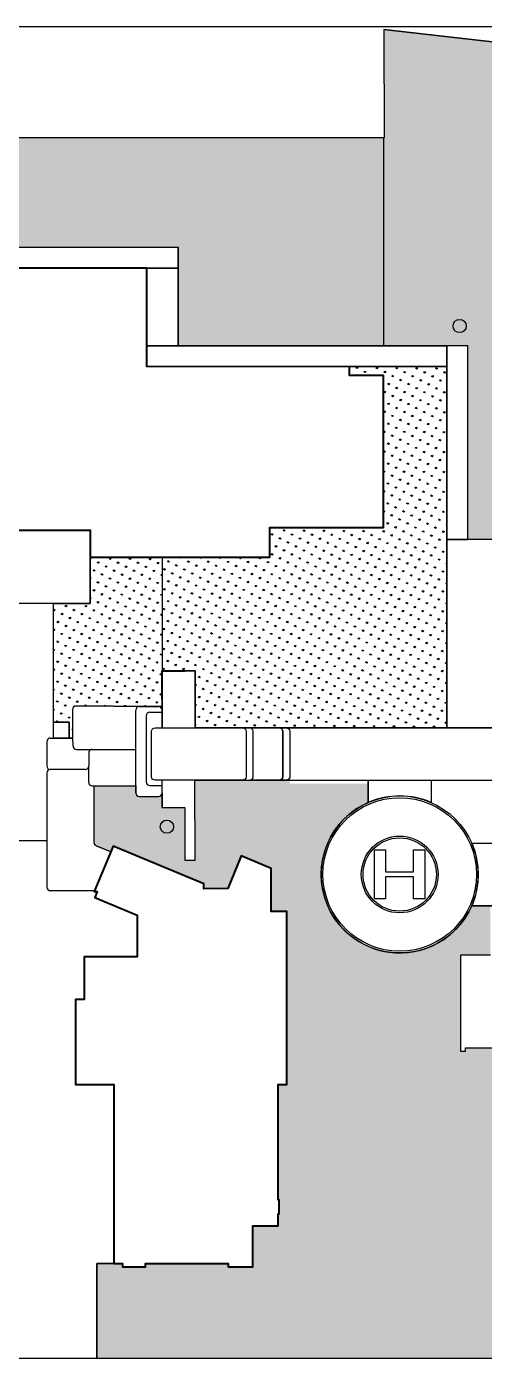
# Model space of a CAD drawing. Extents: x 55654303 to 55792608, y 229751962 to 229828268.
# Drawn here: x 55715592 to 55741820, y 229751962 to 229828268 of the extents above; entities that cross this region are included whole.
import ezdxf

# ---------------------------------------------------------------- set-up
doc = ezdxf.new("R2010")
doc.units = 0
doc.header["$LTSCALE"] = 1000
doc.header["$MEASUREMENT"] = 0
doc.layers.add('0-建筑', color=10, linetype='Continuous', lineweight=40)
for name, color, linetype in [('0-植被', 3, 'Continuous'), ('0号-器械场地铺装', 40, 'Continuous'), ('0号-硬质边线', 6, 'Continuous'), ('0号-选点', 70, 'Continuous')]:
    doc.layers.add(name, color=color, linetype=linetype)
pattern_1 = [(108, (73733718.41045049, -5961367.897970349), (-454.4133272161851, 231.5351548060857), [95.62499999999999, -625.6239171299999]), (63, (73733718.41045049, -5961367.897970349), (-454.4133273360676, 231.5351548671689), [95.625, -414.375]), (153, (73733718.41045049, -5961367.897970349), (-231.5351548671689, -454.4133273360675), [95.625, -414.375])]
pattern_2 = [(107.9924765931874, (73733718.41045049, -5961367.897970349), (-454.3829208298001, 231.5948210149387), [95.62499999999999, -625.6239171299999]), (62.99247659318743, (73733718.41045049, -5961367.897970349), (-454.3829209496745, 231.5948210760376), [95.625, -414.375]), (152.9924765931874, (73733718.41045049, -5961367.897970349), (-231.5948210760376, -454.3829209496745), [95.62499999999999, -414.3749999999999])]

msp = doc.modelspace()

# ---------------------------------------------------------------- hatches: boundary and pattern name
at = {"layer": '0-植被', "lineweight": -3, "transparency": 33554483}
h = msp.add_hatch(dxfattribs=at)
h.set_pattern_fill('GRASS', color=256, scale=499.9999999999999, angle=377.9924765931874)
h.set_pattern_definition([(107.9924765931874, (73733718.41045049, -5961367.897970349), (-445.4734517939216, 227.0537460930771), [93.74999999999999, -613.3567814999998]), (62.99247659318743, (73733718.41045049, -5961367.897970349), (-445.4734519114455, 227.053746152978), [93.75, -406.25]), (152.9924765931874, (73733718.41045049, -5961367.897970349), (-227.053746152978, -445.4734519114455), [93.74999999999999, -406.2499999999999])])
h.paths.add_polyline_path([(55792507.21203685, 229823918.4931986), (55776659.57900304, 229826142.5539035), (55754023.51637439, 229826063.9428018), (55736052.74952568, 229828109.7988796), (55736055.13008965, 229809986.3894969), (55740875.18157127, 229809987.0117875), (55740876.63937159, 229798889.2031657), (55742367.60643265, 229798887.4147722), (55742367.37007784, 229800687.414757), (55745067.37005459, 229800687.7692892), (55745067.52762457, 229799487.7693152), (55745967.52761684, 229799487.8874924), (55745967.44883208, 229800087.8874871), (55746142.84061994, 229800087.9105173), (55746142.4466958, 229803087.9104915), (55745967.05490798, 229803087.8874612), (55745966.97612317, 229803687.8874557), (55746866.97611538, 229803688.0056332), (55746866.89733057, 229804288.0056278), (55746567.28912252, 229804287.9662868), (55746567.21033769, 229804887.9662815), (55747649.69555566, 229804888.1084206, -0.8126972527164142), (55749635.68038324, 229815869.1067222, -0.9872943832627832), (55761554.8911105, 229812877.6064496, 0.03654408744548544), (55761400.69115614, 229811702.3477503, 0.2454061372642268), (55762521.81309348, 229809020.9202356, -0.6576045881407456), (55761266.99001595, 229803583.0835991), (55761267.13356027, 229802489.89648), (55761867.13355506, 229802489.9752648), (55761867.05477033, 229803089.9747285), (55763067.05475996, 229803090.1322982), (55763067.13354471, 229802490.1328344), (55764267.13353442, 229802490.290404), (55764267.1729269, 229802190.2898756), (55765467.17291655, 229802190.4474453), (55765467.09413167, 229802790.447971), (55766667.09412133, 229802790.6055407), (55766667.21229862, 229801890.6050188), (55778667.00760528, 229801892.1806884), (55778669.25302406, 229784791.8079143), (55788884.58676048, 229784902.5901646)])
at = {"layer": '0-植被', "transparency": 33554483}
h = msp.add_hatch(dxfattribs=at)
h.set_pattern_fill('GRASS', color=256, scale=509.9999999999999, angle=18)
h.set_pattern_definition(pattern_1)
h.paths.add_polyline_path([(55699733.93167955, 229807674.576393), (55700954.41826695, 229807674.736703), (55700953.82129303, 229812219.5429662), (55710637.68177199, 229812220.8255563), (55710637.68177091, 229812220.8338609), (55711683.42520309, 229812220.960641), (55711682.97860129, 229815620.973491), (55724282.81186407, 229815622.6214278), (55724283.60699336, 229809984.8432722), (55736055.13008965, 229809986.3894969), (55736053.56533217, 229821896.8862544), (55676932.06435326, 229821889.1204684), (55676932.85477503, 229815871.5814739), (55684032.85457907, 229815872.5140818), (55684032.61814371, 229817672.5140659), (55686732.61812043, 229817672.8687191), (55686732.85455579, 229815872.8687358), (55699732.8545843, 229815874.5763254)])
at = {"layer": '0-植被', "lineweight": -3, "transparency": 33554483}
h = msp.add_hatch(dxfattribs=at)
h.set_pattern_fill('GRASS', color=256, scale=509.9999999999999, angle=377.9924765931874)
h.set_pattern_definition(pattern_2)
h.paths.add_polyline_path([(55739675.33914758, 229808787.3167641), (55734084.68276088, 229808786.5824147), (55734084.74919756, 229808280.7949602), (55736046.31943516, 229808281.4317183), (55736035.86654457, 229799564.5198209), (55729535.96313787, 229799563.6632338), (55729536.1863616, 229797863.664951), (55723356.77342959, 229797864.7517355), (55723357.62795515, 229791357.1013236), (55725248.5950416, 229791357.3496237), (55725249.02441758, 229788087.3497094), (55730669.02436181, 229788088.0613985), (55739669.02429581, 229788089.2431272), (55739667.60645556, 229798887.0602405)])
at = {"layer": '0-植被', "transparency": 33554483}
h = msp.add_hatch(dxfattribs=at)
h.set_pattern_fill('GRASS', color=256, scale=509.9999999999999, angle=18)
h.set_pattern_definition(pattern_1)
edge = h.paths.add_edge_path()
edge.add_line((55719235.60705207, 229797864.2142719), (55723356.77342959, 229797864.7517355))
edge.add_line((55723356.77342959, 229797864.7517355), (55723357.89688198, 229789309.0854656))
edge.add_line((55723357.89688198, 229789309.0854656), (55720604.2207996, 229789306.7397601))
edge.add_arc((55720503.13492189, 229789151.653037), 185.1222470693702, 56.90360009466696, 91.32311610219648)
edge.add_line((55720498.86032332, 229789336.7259258), (55718427.89326596, 229789338.4381056))
edge.add_arc((55718426.45601314, 229789130.7973531), 207.6457267001508, 89.60341501113568, 178.4465444933338)
edge.add_line((55718218.88660301, 229789136.426544), (55718228.133562, 229787506.4277442))
edge.add_line((55718228.133562, 229787506.4277442), (55718036.38469065, 229787506.4025659))
edge.add_line((55718036.38469065, 229787506.4025659), (55718036.266473, 229788408.3867216))
edge.add_line((55718036.266473, 229788408.3867216), (55717136.26648026, 229788408.2685039))
edge.add_line((55717136.26648026, 229788408.2685039), (55717135.37153293, 229795221.7599207))
edge.add_line((55717135.37153293, 229795221.7599207), (55719235.37151484, 229795222.0357619))
edge.add_line((55719235.37151484, 229795222.0357619), (55719235.60705207, 229797864.214272))
at = {"layer": '0-植被', "lineweight": -3, "transparency": 33554483}
h = msp.add_hatch(dxfattribs=at)
h.set_pattern_fill('GRASS', color=256, scale=509.9999999999999, angle=377.9924765931874)
h.set_pattern_definition(pattern_2)
h.paths.add_polyline_path([(55740744.90647395, 229769758.8280073), (55740744.84946134, 229769558.8265005), (55740444.84207236, 229769558.7871071), (55740444.1275705, 229775058.7756177), (55742170.73529179, 229775059.0282156), (55742170.36361838, 229777889.5714704), (55741094.68175293, 229777889.4302247, -1.466545003788664), (55735169.58576193, 229783812.9703904), (55735169.44451606, 229784888.652255), (55730669.44454806, 229784888.0613681), (55730669.41828641, 229785088.0613745), (55725239.41834423, 229785087.3483707), (55725240.01842717, 229780517.3149998), (55724650.01807708, 229780517.245439), (55724649.62450117, 229783517.2709061), (55723349.62451463, 229783517.1002053), (55723349.51421486, 229784357.1050308, -0.4142206374481682), (55723149.54047699, 229784157.0739377), (55722049.54835872, 229784156.9294995, -0.4142135623842777), (55721849.5142284, 229784356.9032351), (55721849.46039112, 229784766.903313), (55719468.91763308, 229784766.5907276), (55719469.34610409, 229781503.5029165, 0.3328538258020749), (55719613.03990178, 229781311.6187517), (55720416.01514548, 229780977.4968876), (55720553.87532587, 229781310.0541628), (55725753.59093057, 229779146.4232137), (55725753.62661442, 229778874.9136925), (55727111.68001273, 229778875.0924519), (55727891.18316229, 229780748.1498199), (55729604.04091818, 229780035.3163327), (55729604.17242286, 229777575.4196773), (55730503.79743851, 229777575.5379121), (55730505.10119151, 229767655.5379982), (55730005.1011958, 229767655.4722843), (55730005.97058969, 229761040.4723415), (55730055.97057389, 229761040.478913), (55730056.07571603, 229760240.4789195), (55730006.07573178, 229760240.4723481), (55730006.16575971, 229759555.4723542), (55728556.16577228, 229759555.2817842), (55728556.47462727, 229757205.2818046), (55727136.47463949, 229757205.0951773), (55727136.44835396, 229757405.0951755), (55722406.44839493, 229757404.4735228), (55722406.47468046, 229757204.4735245), (55721086.47469179, 229757204.3000401), (55721086.44840628, 229757404.3000384), (55719617.80531884, 229757404.1070181), (55719618.51993375, 229751961.8362031), (55785826.84635468, 229751970.5328652), (55788883.45345117, 229784890.3843519), (55778669.25302406, 229784791.8079143), (55776569.45763317, 229784791.5321939), (55776569.44814204, 229784863.813531), (55776042.84010443, 229784863.7443831), (55776043.52294401, 229779663.4630904, 0.4142135623795795), (55776143.53607397, 229779563.4762221, -0.4142135623803175), (55776643.60172378, 229779063.5418805), (55776643.94312508, 229776463.5419029, -0.4142135624011778), (55776144.00878342, 229775963.4762531), (55774344.00887153, 229775963.2398986, 0.4142135624024357), (55773844.07453003, 229775463.1742489), (55773844.82298677, 229769763.174301), (55780444.82285725, 229769764.0409318), (55780445.38747166, 229765464.0409902, -0.4142135585475968), (55771446.56941672, 229756462.8593155), (55767346.56936938, 229756462.3209087), (55767346.10975356, 229759962.3208779), (55766346.10979956, 229759962.1895643), (55766345.74213627, 229762762.1895466), (55760345.82553502, 229762761.4017085), (55760344.9063768, 229769761.4093672)])
at = {"layer": '0号-选点', "lineweight": -3}
h = msp.add_hatch(color=256, dxfattribs=at)
h.dxf.hatch_style = 1
h.paths.add_polyline_path([(55712864.65658565, 229792345.7825279, 1), (55712105.79943354, 229792345.7825279, 1)])
h.paths.add_polyline_path([(55696724.82637577, 229816951.24828, 1), (55697483.68352787, 229816951.24828, 1)])
h.paths.add_polyline_path([(55684465.14315828, 229804360.5231248, 1), (55685224.00031038, 229804360.5231248, 1)])
h.paths.add_polyline_path([(55724008.96238539, 229782425.4840175, 1), (55723250.10523328, 229782425.4840175, 1)])
h.paths.add_polyline_path([(55758849.23344913, 229800704.75693, 1), (55758090.37629703, 229800704.75693, 1)])
h.paths.add_polyline_path([(55780774.79703461, 229787102.3451785, 1), (55781533.65418672, 229787102.3451785, 1)])
h.paths.add_polyline_path([(55740023.43254784, 229811114.399713, 1), (55740782.28969995, 229811114.399713, 1)])
h.paths.add_polyline_path([(55775237.38406841, 229760944.3698275, 1), (55774478.5269163, 229760944.3698275, 1)])
h.paths.add_polyline_path([(55746244.25625304, 229776244.6226816, 1), (55747003.11340515, 229776244.6226816, 1)])

# ---------------------------------------------------------------- linework, layer by layer
at = {"color": 0, "lineweight": -3}
msp.add_lwpolyline([(55654308.55785334, 229828268.3548654), (55792608.10217281, 229828267.6799749), (55792608.10324989, 229751962.3330199), (55654308.55893041, 229751963.0079105)], close=True, dxfattribs=at)
msp.add_lwpolyline([(55739667.60645556, 229798887.0602405), (55739669.02432024, 229788089.2431272)])
at = {"layer": '0-建筑'}
for points in [[(55714232.94038363, 229814421.3069916), (55714234.93236053, 229799421.2009967), (55719234.79919169, 229799421.2009967), (55719235.01143733, 229797864.4108364), (55729536.1863616, 229797863.664951), (55729535.96313787, 229799563.6632338), (55736035.86654457, 229799564.5198209), (55736046.31943516, 229808281.4317183), (55734084.74919756, 229808280.7949602), (55734084.68306559, 229808784.2625037), (55722483.86678148, 229808785.0707145), (55722483.12630333, 229814422.3860365), (55714232.9403839, 229814421.304993)], [(55720553.87370335, 229781310.0534592), (55719453.50576265, 229778721.9017935), (55719631.38899304, 229778704.4997707), (55719493.08638358, 229778372.1259026), (55721933.82481188, 229777356.5211095), (55721934.13806476, 229774974.4109977), (55718884.13765319, 229774974.0099158), (55718884.46021549, 229772524.0099371), (55718384.46027593, 229772523.9441859), (55718385.10069187, 229767653.9442295), (55720585.10066292, 229767654.2335344), (55720586.44779582, 229757404.2336215), (55721086.44856673, 229757404.2993728), (55721086.4748672, 229757204.2993745), (55722406.47485585, 229757204.4729574), (55722406.44855538, 229757404.4729558), (55727136.4485144, 229757405.0949614), (55727136.47481484, 229757205.0949631), (55728556.47480278, 229757205.2816963), (55728556.1659479, 229759555.281676), (55730006.1657597, 229759555.4723542), (55730006.07568063, 229760240.472348), (55730056.07566489, 229760240.4789231), (55730055.97052281, 229761040.4789166), (55730005.97047886, 229761040.4723415), (55730005.10059144, 229767655.4722842), (55730505.10058709, 229767655.5380353), (55730503.79608477, 229777575.5379492), (55729604.17107832, 229777575.4196473), (55729604.03939008, 229780035.3163026), (55727891.18158099, 229780748.149662), (55727111.67857119, 229778875.0922358), (55725753.62517285, 229778874.9137501), (55725753.58948908, 229779146.4228879), (55720553.87370256, 229781310.0534572)]]:
    msp.add_lwpolyline(points, dxfattribs=at)
at = {"layer": '0-建筑', "lineweight": -3}
msp.add_lwpolyline([(55742170.73529179, 229775059.0282156), (55740444.1275705, 229775058.7756177), (55740444.84207236, 229769558.7871071), (55740744.84946134, 229769558.8265005), (55740744.90647395, 229769758.8280073), (55760344.9063768, 229769761.4093672), (55760345.82553502, 229762761.4017085), (55766345.74213627, 229762762.1895466)], dxfattribs=at)
at = {"layer": '0-植被', "color": 0, "lineweight": -3}
msp.add_lwpolyline([(55706389.75603203, 229781626.1721654), (55716758.55890951, 229781627.5364532), (55716750.22280844, 229778960.2692316, 0.3772328148898226), (55716926.99827938, 229778760.5869468), (55719469.9697393, 229778760.6263573), (55719453.50576265, 229778721.9017935), (55719631.38899304, 229778704.4997707), (55719493.08638358, 229778372.1259026), (55721933.82481188, 229777356.5211095), (55721934.13806476, 229774974.4109977), (55718884.13765319, 229774974.0099158), (55718884.46021549, 229772524.0099371), (55718384.46027593, 229772523.9441859), (55718385.10069187, 229767653.9442295), (55720585.10066292, 229767654.2335344), (55720586.44779571, 229757404.2343245), (55719617.80531884, 229757404.1070181), (55719618.51993375, 229751961.8362031), (55785826.84635468, 229751970.5328652), (55792507.21203685, 229823918.4931986), (55776659.57900304, 229826142.5539035), (55754023.51637439, 229826063.9428018), (55736052.74952568, 229828109.7988796), (55736077.73909072, 229821896.8894297)], format="xyb", dxfattribs=at)
msp.add_lwpolyline([(55736077.73909072, 229821896.8894297), (55676932.06435326, 229821889.1204684)], dxfattribs=at)
at = {"layer": '0-植被'}
msp.add_lwpolyline([(55699733.93167955, 229807674.576393), (55700954.41826695, 229807674.736703), (55700953.82129303, 229812219.5429662), (55710637.68177199, 229812220.8255563), (55710637.68177091, 229812220.8338609), (55711683.42520309, 229812220.960641), (55711682.97860129, 229815620.973491), (55724282.81186407, 229815622.6214278), (55724283.60699336, 229809984.8432722), (55736055.13008965, 229809986.3894969), (55736053.56533217, 229821896.8862544), (55676932.06435326, 229821889.1204684), (55676932.85477503, 229815871.5814739), (55684032.85457907, 229815872.5140818), (55684032.61814371, 229817672.5140659), (55686732.61812043, 229817672.8687191), (55686732.85455579, 229815872.8687358), (55699732.8545843, 229815874.5763254), (55699733.93167955, 229807674.576393)], dxfattribs=at)
at = {"layer": '0-植被', "lineweight": -3}
msp.add_lwpolyline([(55739675.339152, 229808787.3167641), (55734084.68276037, 229808786.5863502), (55734084.74919756, 229808280.7949602), (55736046.31943516, 229808281.4317183), (55736035.86654457, 229799564.5198209), (55729535.96313787, 229799563.6632338), (55729536.1863616, 229797863.664951), (55723356.77342959, 229797864.7517355), (55723357.62795515, 229791357.1013236), (55725248.5950416, 229791357.3496237), (55725249.02441758, 229788087.3497094), (55730669.02436181, 229788088.0613985), (55730669.02436181, 229788088.0613985), (55739669.02432024, 229788089.2431272), (55739675.33914758, 229808787.3167642)], dxfattribs=at)
at = {"layer": '0-植被'}
msp.add_lwpolyline([(55719235.60705207, 229797864.2142719), (55723356.77342959, 229797864.7517355), (55723357.89688198, 229789309.0854656), (55720604.2207996, 229789306.7397601, 0.1513228843618957), (55720498.86032332, 229789336.7259258), (55718427.89326596, 229789338.4381056, 0.4083119862242032), (55718218.88660301, 229789136.426544, -5.572485920550567e-10), (55718228.133562, 229787506.4277442), (55718036.38469065, 229787506.4025659), (55718036.266473, 229788408.3867216), (55717136.26648026, 229788408.2685039), (55717135.37153293, 229795221.7599207), (55717135.37153293, 229795221.7599207), (55719235.37151484, 229795222.0357619), (55719235.60705207, 229797864.214272)], format="xyb", dxfattribs=at)
at = {"layer": '0号-器械场地铺装'}
msp.add_lwpolyline([(55736163.60971974, 229779544.6464939), (55736163.77385502, 229778294.6465045), (55735523.77386052, 229778294.5624672), (55735523.4061975, 229781094.5624432), (55736163.40619198, 229781094.6464804), (55736163.57032725, 229779844.6464912), (55737763.57031346, 229779844.8565846), (55737763.40617818, 229781094.8565738), (55738403.40617266, 229781094.9406109), (55738403.77383568, 229778294.9406351), (55737763.77384119, 229778294.8565978), (55737763.60970594, 229779544.856587), (55736163.60971972, 229779544.6464939)], dxfattribs=at)
for radius in [4499.999999999999, 4399.999999999999, 2200, 2100]:
    msp.add_circle((55736970.12730857, 229779688.8886531), radius, dxfattribs=at)
at = {"layer": '0号-硬质边线'}
for p, q in [((55724948.59504322, 229791357.3102311), (55723348.59505603, 229791357.1001375)), ((55723349.0244348, 229788087.1001767), (55723348.59505603, 229791357.1001375)), ((55723368.59768195, 229791337.1027638), (55724648.59767097, 229791337.2708387)), ((55723369.02443461, 229788087.1028028), (55723368.59768195, 229791337.1027638)), ((55721849.31070031, 229785906.9032218), (55721848.89051354, 229789106.9031942)), ((55722048.86425211, 229789306.9294542), (55723148.86523826, 229789307.0738937)), ((55722648.90756869, 229788987.0082422), (55723348.90626241, 229788987.0601016)), ((55716949.10064878, 229787506.2597964), (55718249.10063769, 229787506.4304973)), ((55718249.15972656, 229787056.4305012), (55718249.10063755, 229787506.4304973)), ((55718449.18704362, 229786856.4567648), (55721849.18595711, 229786856.9032135)), ((55721849.51422843, 229784356.9032352), (55721849.31070031, 229785906.9032218)), ((55723349.62451463, 229783517.1002053), (55723349.41836029, 229785087.1002029)), ((55719349.46041134, 229784766.5750419), (55721849.46039112, 229784766.903313)), ((55722049.54048842, 229784156.9294985), (55723149.54047889, 229784157.0739378)), ((55723349.62451463, 229783517.1002053), (55724649.62450339, 229783517.2709061)), ((55716950.24906835, 229778760.2954967), (55719469.96983808, 229778760.6263573))]:
    msp.add_line(p, q, dxfattribs=at)
at = {"layer": '0号-硬质边线', "lineweight": -3}
for p, q in [((55716749.1269123, 229787306.2335346), (55716749.31074426, 229785906.2335465)), ((55719149.21224218, 229786656.5486805), (55719149.3107235, 229785906.5486905)), ((55719149.43415334, 229784966.5487767), (55719149.3107235, 229785906.5486905)), ((55716749.36326762, 229785506.2335501), (55716758.55890973, 229781627.5342482))]:
    msp.add_line(p, q, dxfattribs=at)
at = {"layer": '0号-硬质边线'}
for points in [[(55736052.74952568, 229828109.7988796), (55754023.51637439, 229826063.9428018)], [(55719235.60705207, 229797864.4107933), (55719235.60705207, 229797864.4107933), (55729536.1863616, 229797863.664951), (55729535.96313787, 229799563.6632338), (55736035.86654457, 229799564.5198209), (55736046.31943516, 229808281.4317183), (55734084.74919756, 229808280.7949602), (55734084.68306559, 229808784.2625037), (55722483.85839998, 229808782.738701)], [(55742367.60643265, 229798887.4147885), (55739667.60645556, 229798887.0602405), (55739668.99805818, 229788289.2431254)], [(55716949.10064878, 229787506.2597964), (55717136.38469502, 229787508.2685039), (55717135.37153293, 229795221.7599207), (55713235.56757373, 229795221.2476738), (55713236.98618454, 229784421.2477668), (55706336.98727515, 229784420.3414364), (55706337.35429314, 229781626.1652817), (55716758.55890973, 229781627.5342482)], [(55718952.55182813, 229785706.5486906), (55716949.33776828, 229785706.2598117)], [(55725239.41834423, 229785087.3483707), (55730669.41828641, 229785088.0613745)], [(55735169.41825444, 229785088.6522526), (55738769.41822346, 229785089.1249627)], [(55735169.41825441, 229785088.6522524), (55735169.58576193, 229783812.9703904)]]:
    msp.add_lwpolyline(points, dxfattribs=at)
for points in [[(55724282.81186406, 229815622.6214278), (55711682.97860128, 229815620.973491), (55711683.13622487, 229814420.9735018), (55724282.96948765, 229814422.6214386)], [(55724282.96966828, 229814422.6275203), (55722483.12630346, 229814422.3850235), (55722483.67310309, 229809984.6044377), (55724283.61244203, 229809984.8469477)], [(55722483.70921911, 229809984.6044425), (55739675.18158365, 229809986.8625938), (55739675.33914759, 229808787.3167641), (55722483.86678305, 229808785.0586129)], [(55739675.18158476, 229809986.8541669), (55722483.70921865, 229809984.6081173), (55722483.86678148, 229808785.0707145), (55739675.33914758, 229808787.3167642)], [(55740875.18157127, 229809987.0117875), (55739675.18158162, 229809986.8541639), (55739676.63938195, 229798889.0455422), (55740876.63937159, 229798889.2031657)], [(55714435.01590031, 229799421.2610888), (55719234.79919169, 229799421.9438381), (55719235.37151484, 229795222.0357619), (55714435.56756299, 229795221.4052934)], [(55739667.60645556, 229798887.0602405), (55739669.02429582, 229788089.2430965), (55742369.02427302, 229788089.5976282), (55742367.60643276, 229798887.4147722)], [(55717136.26648026, 229788408.2685039), (55718036.266473, 229788408.3867216), (55718036.38469065, 229787506.4025659), (55717136.38469791, 229787508.2685006)]]:
    msp.add_lwpolyline(points, close=True, dxfattribs=at)
for points in [[(55730669.0243618, 229788088.0613984), (55725249.02441758, 229788087.3497094), (55725248.5950416, 229791357.3496237), (55723348.59505602, 229791357.1001375), (55723348.89049838, 229789107.1135682, 0.4141939191798244), (55723148.8642426, 229789307.0738935), (55720604.2207996, 229789306.7397601, 0.1444826824132669), (55720498.86032332, 229789336.7259258), (55718418.86033981, 229789336.4528041, 0.4017523942642343), (55718218.88660301, 229789136.426544), (55718228.133562, 229787506.4277442)], [(55722448.93383212, 229788786.9819823), (55722449.43280332, 229784986.9820131, 0.414213562284914), (55722649.4590632, 229784787.0082765), (55723349.457755, 229784787.0837841)], [(55730069.02439461, 229788087.9826145), (55730489.02436316, 229788088.0377639, -0.4142135623171391), (55730669.04799708, 229787908.061401), (55730669.39465113, 229785268.0613649, -0.4142135630443481), (55730489.41828776, 229785088.037731), (55730069.41829132, 229785087.9825824, 0.4142135629226652), (55730269.39202845, 229785288.0088424), (55730269.05065403, 229787888.0088774, 0.4142135670062519), (55730069.02439462, 229788087.9826145, 8.366960415331933)], [(55785826.84635468, 229751970.5328652), (55719618.51993375, 229751961.8362031), (55719617.80531884, 229757404.1070181), (55721086.44840628, 229757404.3000384), (55721086.47469179, 229757204.3000401), (55722406.47468046, 229757204.4735245), (55722406.44839493, 229757404.4735228), (55727136.44835396, 229757405.0951755), (55727136.47463949, 229757205.0951773), (55728556.47462727, 229757205.2818046), (55728556.16577228, 229759555.2817842), (55730006.16575971, 229759555.4723542), (55730006.07573178, 229760240.4723481), (55730056.07571603, 229760240.4789195), (55730055.97057389, 229761040.478913), (55730005.97058969, 229761040.4723415), (55730005.1011958, 229767655.4722843), (55730505.10119151, 229767655.5379982), (55730503.79743851, 229777575.5379121), (55729604.17242286, 229777575.4196773), (55729604.04091818, 229780035.3163327), (55727891.18316229, 229780748.1498199), (55727111.68001273, 229778875.0924519), (55725753.62661442, 229778874.9136925), (55725753.59093057, 229779146.4232137), (55720553.87532587, 229781310.0541628), (55720416.01514548, 229780977.4968876), (55719572.89364981, 229781328.3238004, -0.273377790188525), (55719469.34610408, 229781503.5029165), (55719468.91763308, 229784766.5907276), (55721849.46039112, 229784766.903313), (55721849.51422842, 229784356.9032352, 0.4142020370073937), (55722049.54048843, 229784156.9294985), (55723149.54047699, 229784157.0739377, 0.4142064874535182), (55723349.51421614, 229784357.0953686), (55723349.62451463, 229783517.1002053), (55724649.62450117, 229783517.2709061), (55724650.01807708, 229780517.245439), (55725240.01842717, 229780517.3149998), (55725239.41834423, 229785087.3483707)], [(55735169.44451606, 229784888.652255), (55735169.58576193, 229783812.9703904, 1.466545003788664), (55741094.68175293, 229777889.4302247), (55742370.36361687, 229777889.597732), (55742370.73528919, 229775059.0574751)], [(55738769.41822346, 229785089.1249614), (55738769.58573091, 229783813.4431, 0.2087121512570055), (55735169.58576193, 229783812.9703904), (55735169.41825441, 229785088.6522524), (55738769.41822345, 229785089.1249619)], [(55720415.57269158, 229780977.6803049), (55719592.75704549, 229781318.7749729, -0.3032334579539164), (55719469.34610407, 229781503.5029165), (55719468.9176328, 229784766.5907277)], [(55742369.8909075, 229781489.5977012), (55742370.36361687, 229777889.597732), (55741094.68175292, 229777889.4302247, 0.2087121526956241), (55741094.20904338, 229781489.4301936), (55742369.8909075, 229781489.5977012)]]:
    msp.add_lwpolyline(points, format="xyb", dxfattribs=at)
for points in [[(55728169.05065586, 229787887.7330727), (55728169.39205724, 229785287.7330954, -0.4142135631023829), (55727969.41832013, 229785087.7068354), (55722949.41835944, 229785087.0476806, -0.4142135614670633), (55722749.39210009, 229785287.0214172), (55722749.05069872, 229787887.0213944, -0.4142135632246116), (55722949.02443592, 229788087.0476544), (55727969.02439644, 229788087.7068093, -0.4142135616710805)], [(55730269.0454528, 229787888.0098298), (55730269.38685418, 229785288.0098477, -0.414213562387677), (55730069.41311756, 229785087.9835877), (55728389.41313896, 229785087.7629901, 0.4142135631666338), (55728569.38950233, 229785267.7866241), (55728569.0428481, 229787907.7878678, 0.41421158984835), (55728389.01921882, 229788087.7630231), (55730069.01919711, 229788087.9835664, -0.4142135561986547)], [(55730489.02442171, 229788088.037764, -0.4142134667746322), (55730669.04799707, 229787908.061401), (55730669.04799727, 229787908.0614004), (55730669.39465112, 229785268.0613649), (55730669.39465107, 229785268.0613655, -0.4142135640178255), (55730489.41828776, 229785088.037731), (55742369.41819856, 229785089.5976702), (55742369.02427442, 229788089.5976443)]]:
    msp.add_lwpolyline(points, format="xyb", close=True, dxfattribs=at)
for centre, radius, start, end in [((55722048.89051181, 229789106.9294559), 199.9999999999945, 90.00752259961693, 180.0075239336873), ((55722648.9338304, 229788787.0082439), 200, 90.00752259961693, 180.0075239336873), ((55723148.89050231, 229789107.0738952), 199.9999999999999, 0.007523933687312179, 90.00752259961693), ((55716949.12691058, 229787306.2597981), 199.9999999999963, 90.00752259961693, 180.0075239336873), ((55718449.15972479, 229787056.4567629), 199.9999999999999, 180.0075239336873, 270.007522599617), ((55719349.21224046, 229786656.574944), 199.9999999999963, 90.00752259961693, 180.0075239336873), ((55716949.31074255, 229785906.25981), 200.0000000107918, 180.0075239315052, 270.0075225974845), ((55716949.36326589, 229785506.2598136), 199.9999999999963, 90.00752259961693, 180.0075239336873), ((55718949.31072522, 229785906.522427), 199.9999999999963, 270.007522599617, 0.007523933687312179), ((55719349.43415162, 229784966.5750402), 199.9999999999999, 180.0075239336873, 270.007522599617), ((55722049.51422665, 229784356.9294966), 199.9999999999999, 180.0075239336873, 270.007522599617), ((55723149.51421727, 229784357.073936), 199.9999999999999, 270.007522599617, 0.007523933687312179), ((55716950.22280672, 229778960.2954951), 199.9999999999963, 180.0075239336873, 270.007522599617)]:
    msp.add_arc(centre, radius, start, end, dxfattribs=at)
at = {"layer": '0号-选点'}
for centre in [(55740402.8611239, 229811114.399713), (55723629.53380933, 229782425.4840175)]:
    msp.add_circle(centre, 379.4285760521888, dxfattribs=at)

doc.saveas('drawing.dxf')
